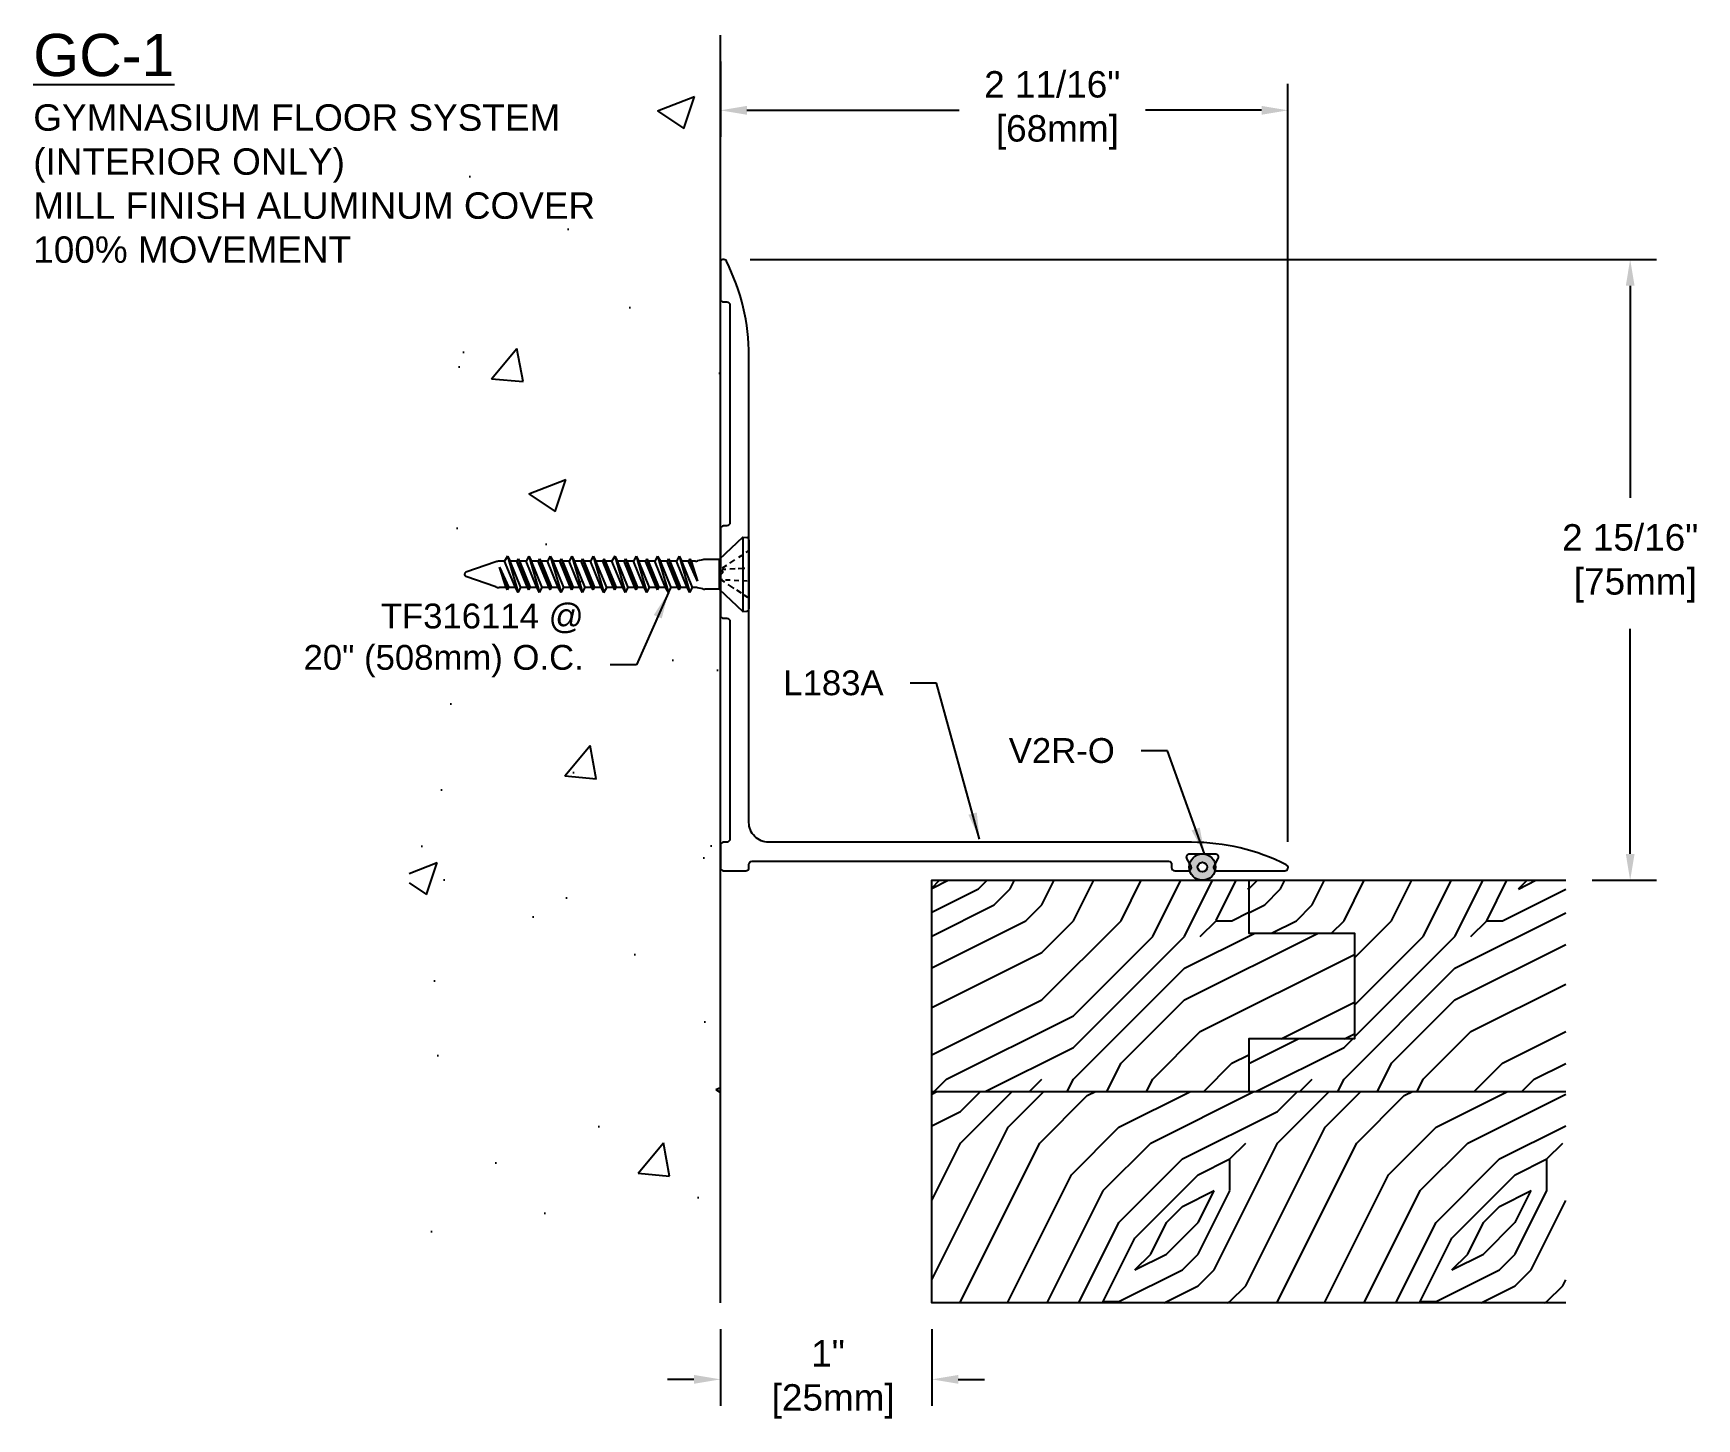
# Model space of a CAD drawing. Header units: inches. Extents: x -1.76 to 6.11, y 2.44 to 9.
import ezdxf

# ---------------------------------------------------------------- set-up
doc = ezdxf.new("R2010")
doc.units = ezdxf.units.IN
doc.header["$MEASUREMENT"] = 0
for name, color, linetype in [('Anchors', 4, 'Continuous'), ('Conditions', 1, 'Continuous'), ('Dimensions', 3, 'Continuous'), ('Fillers', 2, 'Continuous'), ('Text', 2, 'Continuous')]:
    doc.layers.add(name, color=color, linetype=linetype)
doc.styles.add('Arial', font='arial.ttf')
doc.dimstyles.new('ARIAL', dxfattribs={"dimscale": 0, "dimtxt": 0.125, "dimasz": 0.125, "dimexe": 0.125, "dimexo": 0.125, "dimgap": 0.125, "dimtad": 0, "dimtih": 1, "dimtoh": 1, "dimdec": 4, "dimzin": 0, "dimdsep": 46, "dimlunit": 4, "dimtxsty": 'Arial', "dimcen": 0.125, "dimadec": 0, "dimazin": 0, "dimtfac": 1, "dimtdec": 4, "dimtofl": 0, "dimtmove": 0, "dimatfit": 3, "dimfxl": 0, "dimfrac": 2, "dimtolj": 1, "dimtzin": 0, "dimarcsym": 0})

# ---------------------------------------------------------------- blocks, each defined once
blk = doc.blocks.new('v2r')
at = {"layer": 'Fillers'}
h = blk.add_hatch(color=256, dxfattribs=at)
h.paths.add_polyline_path([(-0.0625, 0, 1), (0.0625, 0, 1)])
h.paths.add_polyline_path([(0.0225, 0, -1), (-0.0225, 0, -1)], flags=16)
for radius in [0.0625, 0.0225]:
    blk.add_circle((0, 0), radius, dxfattribs=at)
blk = doc.blocks.new('TF-316114')
for p, q in [((-0.1634, 0), (0.1634, 0)), ((-0.1042, -0.0127), (-0.1125, 0)), ((-0.1762, -0.0285), (-0.1747, -0.0103)), ((-0.1762, -0.0285), (0.1762, -0.0285)), ((-0.1762, -0.0285), (-0.0698, -0.141)), ((-0.0815, -0.0472), (-0.0915, -0.0321)), ((-0.0533, -0.0902), (-0.0691, -0.0662)), ((-0.0308, -0.0055), (-0.0311, -0.0002)), ((-0.0297, -0.0263), (-0.0301, -0.0195)), ((-0.0284, -0.051), (-0.0294, -0.0323)), ((-0.0263, -0.091), (-0.0277, -0.065)), ((0.0274, -0.0703), (0.0286, -0.0479)), ((0.0297, -0.0255), (0.0306, -0.0085)), ((0.0662, -0.0707), (0.0485, -0.0976)), ((0.0698, -0.141), (0.1762, -0.0285)), ((0.0898, -0.0346), (0.0746, -0.0579)), ((0.1095, -0.0045), (0.0979, -0.0223)), ((0.1762, -0.0285), (0.1747, -0.0103)), ((-0.0698, -0.141), (0.0698, -0.141)), ((-0.0698, -0.141), (-0.0698, -0.2081)), ((-0.0307, -0.1248), (-0.0441, -0.1044)), ((-0.0245, -0.1261), (-0.0253, -0.1097)), ((-0.024, -0.135), (-0.0107, -0.135)), ((-0.0018, -0.135), (0.0183, -0.135)), ((0.0373, -0.1147), (0.024, -0.135)), ((0.024, -0.135), (0.0245, -0.1246)), ((0.0253, -0.1104), (0.0264, -0.0896)), ((0.0698, -0.141), (0.0698, -0.2081)), ((-0.0687, -0.2177), (-0.0633, -0.2437)), ((0.0687, -0.2177), (0.0633, -0.2437)), ((-0.0863, -0.3304), (0.0862, -0.2796)), ((-0.0737, -0.2796), (0.0321, -0.2431)), ((-0.0737, -0.2796), (-0.0623, -0.2734)), ((-0.0737, -0.2796), (-0.0623, -0.2858)), ((-0.0623, -0.2734), (0.0321, -0.2431)), ((0.0321, -0.2431), (-0.0623, -0.2858)), ((-0.0623, -0.2533), (-0.0623, -0.2734)), ((0.0622, -0.2667), (-0.0623, -0.3175)), ((-0.0623, -0.2858), (-0.0623, -0.3175)), ((0.0622, -0.2925), (-0.0623, -0.3433)), ((0.0622, -0.2925), (0.0622, -0.3242)), ((0.0622, -0.2533), (0.0622, -0.2667)), ((0.0862, -0.2796), (0.0622, -0.2667)), ((0.0862, -0.2796), (0.0622, -0.2925)), ((-0.0863, -0.3304), (-0.0623, -0.3175)), ((-0.0863, -0.3304), (-0.0623, -0.3433)), ((-0.0863, -0.4319), (0.0862, -0.3812)), ((-0.0737, -0.3812), (0.0737, -0.3304)), ((-0.0737, -0.3812), (-0.0623, -0.375)), ((-0.0737, -0.3812), (-0.0623, -0.3873)), ((-0.0623, -0.375), (0.0622, -0.3242)), ((0.0622, -0.3365), (-0.0623, -0.3873)), ((-0.0623, -0.3433), (-0.0623, -0.375)), ((0.0622, -0.3682), (-0.0623, -0.419)), ((-0.0623, -0.3873), (-0.0623, -0.419)), ((0.0737, -0.3304), (0.0622, -0.3242)), ((0.0737, -0.3304), (0.0622, -0.3365)), ((0.0622, -0.3365), (0.0622, -0.3682)), ((0.0862, -0.3812), (0.0622, -0.3682)), ((0.0862, -0.3812), (0.0622, -0.3941)), ((-0.0863, -0.4319), (-0.0623, -0.419)), ((-0.0863, -0.4319), (-0.0623, -0.4449)), ((-0.0737, -0.4827), (0.0737, -0.4319)), ((0.0622, -0.3941), (-0.0623, -0.4449)), ((-0.0623, -0.4766), (0.0622, -0.4258)), ((0.0622, -0.4381), (-0.0623, -0.4889)), ((-0.0623, -0.4449), (-0.0623, -0.4766)), ((0.0622, -0.4698), (-0.0623, -0.5206)), ((0.0622, -0.3941), (0.0622, -0.4258)), ((0.0737, -0.4319), (0.0622, -0.4258)), ((0.0737, -0.4319), (0.0622, -0.4381)), ((0.0622, -0.4381), (0.0622, -0.4698)), ((0.0862, -0.4827), (0.0622, -0.4698)), ((-0.0863, -0.5335), (0.0862, -0.4827)), ((-0.0863, -0.5335), (-0.0623, -0.5206)), ((-0.0863, -0.5335), (-0.0623, -0.5464)), ((-0.0737, -0.4827), (-0.0623, -0.4766)), ((-0.0737, -0.4827), (-0.0623, -0.4889)), ((-0.0737, -0.5843), (0.0737, -0.5335)), ((-0.0623, -0.4889), (-0.0623, -0.5206)), ((0.0622, -0.4956), (-0.0623, -0.5464)), ((-0.0623, -0.5781), (0.0622, -0.5273)), ((0.0622, -0.5397), (-0.0623, -0.5904)), ((-0.0623, -0.5464), (-0.0623, -0.5781)), ((0.0862, -0.4827), (0.0622, -0.4956)), ((0.0622, -0.4956), (0.0622, -0.5273)), ((0.0737, -0.5335), (0.0622, -0.5273)), ((0.0737, -0.5335), (0.0622, -0.5397)), ((0.0622, -0.5397), (0.0622, -0.5714)), ((-0.0863, -0.6351), (0.0862, -0.5843)), ((-0.0863, -0.6351), (-0.0623, -0.6221)), ((-0.0737, -0.5843), (-0.0623, -0.5781)), ((-0.0737, -0.5843), (-0.0623, -0.5904)), ((0.0622, -0.5714), (-0.0623, -0.6221)), ((-0.0623, -0.5904), (-0.0623, -0.6221)), ((0.0622, -0.5972), (-0.0623, -0.648)), ((-0.0623, -0.6797), (0.0622, -0.6289)), ((0.0862, -0.5843), (0.0622, -0.5714)), ((0.0862, -0.5843), (0.0622, -0.5972)), ((0.0622, -0.5972), (0.0622, -0.6289)), ((0.0737, -0.6351), (0.0622, -0.6289)), ((-0.0863, -0.6351), (-0.0623, -0.648)), ((-0.0863, -0.7366), (0.0862, -0.6858)), ((-0.0737, -0.6858), (0.0737, -0.6351)), ((-0.0737, -0.6858), (-0.0623, -0.6797)), ((-0.0737, -0.6858), (-0.0623, -0.692)), ((0.0622, -0.6412), (-0.0623, -0.692)), ((-0.0623, -0.648), (-0.0623, -0.6797)), ((0.0622, -0.6729), (-0.0623, -0.7237)), ((-0.0623, -0.692), (-0.0623, -0.7237)), ((0.0622, -0.6988), (-0.0623, -0.7495)), ((0.0737, -0.6351), (0.0622, -0.6412)), ((0.0622, -0.6412), (0.0622, -0.6729)), ((0.0862, -0.6858), (0.0622, -0.6729)), ((0.0862, -0.6858), (0.0622, -0.6988)), ((0.0622, -0.6988), (0.0622, -0.7305)), ((-0.0863, -0.7366), (-0.0623, -0.7237)), ((-0.0863, -0.7366), (-0.0623, -0.7495)), ((-0.0737, -0.7874), (0.0737, -0.7366)), ((-0.0737, -0.7874), (-0.0623, -0.7812)), ((-0.0623, -0.7812), (0.0622, -0.7305)), ((0.0622, -0.7428), (-0.0623, -0.7936)), ((-0.0623, -0.7495), (-0.0623, -0.7812)), ((0.0622, -0.7745), (-0.0623, -0.8253)), ((0.0737, -0.7366), (0.0622, -0.7305)), ((0.0737, -0.7366), (0.0622, -0.7428)), ((0.0622, -0.7428), (0.0622, -0.7745)), ((0.0862, -0.7874), (0.0622, -0.7745)), ((-0.0863, -0.8382), (0.0862, -0.7874)), ((-0.0863, -0.8382), (-0.0623, -0.8253)), ((-0.0863, -0.8382), (-0.0623, -0.8511)), ((-0.0737, -0.7874), (-0.0623, -0.7936)), ((-0.0737, -0.889), (0.0737, -0.8382)), ((-0.0623, -0.7936), (-0.0623, -0.8253)), ((0.0622, -0.8003), (-0.0623, -0.8511)), ((-0.0623, -0.8828), (0.0622, -0.832)), ((0.0622, -0.8444), (-0.0623, -0.8951)), ((-0.0623, -0.8511), (-0.0623, -0.8828)), ((0.0862, -0.7874), (0.0622, -0.8003)), ((0.0622, -0.8003), (0.0622, -0.832)), ((0.0737, -0.8382), (0.0622, -0.832)), ((0.0737, -0.8382), (0.0622, -0.8444)), ((0.0622, -0.8444), (0.0622, -0.876)), ((-0.0863, -0.9397), (0.0862, -0.889)), ((-0.0863, -0.9397), (-0.0623, -0.9268)), ((-0.0863, -0.9397), (-0.0623, -0.9527)), ((-0.0737, -0.889), (-0.0623, -0.8828)), ((-0.0737, -0.889), (-0.0623, -0.8951)), ((-0.0737, -0.9905), (0.0737, -0.9397)), ((0.0622, -0.876), (-0.0623, -0.9268)), ((-0.0623, -0.8951), (-0.0623, -0.9268)), ((0.0622, -0.9019), (-0.0623, -0.9527)), ((-0.0623, -0.9844), (0.0622, -0.9336)), ((0.0862, -0.889), (0.0622, -0.876)), ((0.0862, -0.889), (0.0622, -0.9019)), ((0.0622, -0.9019), (0.0622, -0.9336)), ((0.0737, -0.9397), (0.0622, -0.9336)), ((0.0737, -0.9397), (0.0622, -0.9459)), ((-0.0863, -1.0413), (0.0862, -0.9905)), ((-0.0737, -0.9905), (-0.0623, -0.9844)), ((-0.0737, -0.9905), (-0.0623, -0.9967)), ((0.0622, -0.9459), (-0.0623, -0.9967)), ((-0.0623, -0.9527), (-0.0623, -0.9844)), ((0.0622, -0.9776), (-0.0623, -1.0284)), ((-0.0623, -0.9967), (-0.0623, -1.0284)), ((0.0622, -1.0035), (-0.0623, -1.0542)), ((0.0622, -0.9459), (0.0622, -0.9776)), ((0.0862, -0.9905), (0.0622, -0.9776)), ((0.0862, -0.9905), (0.0622, -1.0035)), ((0.0622, -1.0035), (0.0622, -1.0351)), ((-0.0863, -1.0413), (-0.0623, -1.0284)), ((-0.0863, -1.0413), (-0.0623, -1.0542)), ((-0.0863, -1.1429), (0.0862, -1.0921)), ((-0.0737, -1.0921), (0.0737, -1.0413)), ((-0.0737, -1.0921), (-0.0623, -1.0859)), ((-0.0737, -1.0921), (-0.0623, -1.0983)), ((-0.0623, -1.0859), (0.0622, -1.0351)), ((0.0622, -1.0475), (-0.0623, -1.0983)), ((-0.0623, -1.0542), (-0.0623, -1.0859)), ((0.0622, -1.0792), (-0.0623, -1.13)), ((-0.0623, -1.0983), (-0.0623, -1.13)), ((0.0737, -1.0413), (0.0622, -1.0351)), ((0.0737, -1.0413), (0.0622, -1.0475)), ((0.0622, -1.0475), (0.0622, -1.0792)), ((0.0862, -1.0921), (0.0622, -1.0792)), ((0.0862, -1.0921), (0.0622, -1.105)), ((-0.0863, -1.1429), (-0.0623, -1.13)), ((-0.0863, -1.1429), (-0.0623, -1.1558)), ((0.0622, -1.105), (-0.0623, -1.1558)), ((-0.0623, -1.1558), (-0.0623, -1.1817)), ((-0.0335, -1.1798), (0.0622, -1.1367)), ((-0.0335, -1.1798), (0.0737, -1.1429)), ((0.0622, -1.149), (-0.0335, -1.1798)), ((0.0622, -1.105), (0.0622, -1.1367)), ((0.0737, -1.1429), (0.0622, -1.1367)), ((0.0737, -1.1429), (0.0622, -1.149)), ((0.0622, -1.149), (0.0622, -1.1817)), ((-0.0596, -1.197), (-0.0096, -1.3398)), ((0.0596, -1.197), (0.0096, -1.3398))]:
    blk.add_line(p, q)
for centre, radius, start, end in [((-0.1634, -0.0113), 0.0112, 90, 175), ((0.1634, -0.0113), 0.0112, 5, 90), ((-0.0233, -0.2081), 0.0465, 180, 191.9357), ((0.0233, -0.2081), 0.0465, 348.0643, 0), ((-0.1088, -0.2533), 0.0465, 0, 11.9357), ((0.1087, -0.2533), 0.0465, 168.0643, 180), ((-0.0158, -1.1817), 0.0465, 180, 199.30575), ((0.0158, -1.1817), 0.0465, 340.69425, 0), ((0, -1.3354), 0.0106, 204.10008, 335.89992)]:
    blk.add_arc(centre, radius, start, end)
blk = doc.blocks.new('TF316114')
blk.add_blockref('TF-316114', (0, 0))
blk = doc.blocks.new('*D3')
at = {"layer": 'Defpoints', "color": 0}
for p in [(1.4903, 2.9922), (2.4903, 2.9922), (1.4903, 2.6299)]:
    blk.add_point(p, dxfattribs=at)
at = {"layer": 'Dimensions', "color": 0, "lineweight": -2}
for p, q in [((1.4903, 2.8672), (1.4903, 2.5049)), ((2.4903, 2.8672), (2.4903, 2.5049)), ((1.3653, 2.6299), (1.2403, 2.6299)), ((2.6153, 2.6299), (2.7403, 2.6299))]:
    blk.add_line(p, q, dxfattribs=at)
at = {"layer": 'Dimensions', "color": 0}
for points in [[(1.3653, 2.6507), (1.3653, 2.609), (1.4903, 2.6299)], [(2.6153, 2.6507), (2.6153, 2.609), (2.4903, 2.6299)]]:
    blk.add_solid(points, dxfattribs=at)
at = {"layer": 'Dimensions', "color": 0, "insert": (1.9995, 2.6299), "char_height": 0.125, "attachment_point": 5, "style": 'Arial'}
blk.add_mtext('\\A1;1"\\P [25mm]', dxfattribs=at)
blk = doc.blocks.new('*D4')
at = {"layer": 'Defpoints', "color": 0}
for p in [(1.4903, 8.9922), (1.4903, 8.6365), (4.1756, 5.0487)]:
    blk.add_point(p, dxfattribs=at)
at = {"layer": 'Dimensions', "color": 0, "lineweight": -2}
for p, q in [((1.4903, 8.8672), (1.4903, 8.5115)), ((4.1756, 5.1737), (4.1756, 8.7615)), ((1.6153, 8.6365), (2.6198, 8.6365)), ((4.0506, 8.6365), (3.5011, 8.6365))]:
    blk.add_line(p, q, dxfattribs=at)
at = {"layer": 'Dimensions', "color": 0}
for points in [[(1.6153, 8.6573), (1.6153, 8.6156), (1.4903, 8.6365)], [(4.0506, 8.6573), (4.0506, 8.6156), (4.1756, 8.6365)]]:
    blk.add_solid(points, dxfattribs=at)
at = {"layer": 'Dimensions', "color": 0, "insert": (3.0604, 8.6365), "char_height": 0.125, "attachment_point": 5, "style": 'Arial'}
blk.add_mtext('\\A1;2 11/16"\\P [68mm]', dxfattribs=at)
blk = doc.blocks.new('*D5')
at = {"layer": 'Defpoints', "color": 0}
for p in [(1.5053, 7.9309), (5.4903, 4.9922), (5.7946, 4.9922)]:
    blk.add_point(p, dxfattribs=at)
at = {"layer": 'Dimensions', "color": 0, "lineweight": -2}
for p, q in [((1.6303, 7.9309), (5.9196, 7.9309)), ((5.7946, 7.8059), (5.7946, 6.8023)), ((5.7946, 5.1172), (5.7946, 6.1821)), ((5.6153, 4.9922), (5.9196, 4.9922))]:
    blk.add_line(p, q, dxfattribs=at)
at = {"layer": 'Dimensions', "color": 0}
for points in [[(5.7738, 7.8059), (5.8155, 7.8059), (5.7946, 7.9309)], [(5.7738, 5.1172), (5.8155, 5.1172), (5.7946, 4.9922)]]:
    blk.add_solid(points, dxfattribs=at)
at = {"layer": 'Dimensions', "color": 0, "insert": (5.7946, 6.4922), "char_height": 0.125, "attachment_point": 5, "style": 'Arial'}
blk.add_mtext('\\A1;2 15/16"\\P [75mm]', dxfattribs=at)
blk = doc.blocks.new('L183A')
at = {"flags": 128}
blk.add_lwpolyline([(-0.107, 2.5275), (-0.107, 1.4975, -0.414214), (-0.122, 1.4825), (-0.137, 1.4825, 0.414214), (-0.152, 1.4675), (-0.152, 1.2738, -1), (-0.152, 1.2538), (-0.152, 1.06, 0.414214), (-0.137, 1.045), (-0.122, 1.045, -0.414214), (-0.107, 1.03), (-0.107, 0, -0.414214), (-0.122, -0.015), (-0.137, -0.015, 0.414214), (-0.152, -0.03), (-0.152, -0.135, 0.414214), (-0.137, -0.15), (-0.032, -0.15, 0.414214), (-0.017, -0.135), (-0.017, -0.12, -0.414214), (-0.002, -0.105), (1.968, -0.105, -0.414214), (1.983, -0.12), (1.983, -0.135, 0.414214), (1.998, -0.15), (2.0612, -0.15, 0.564996), (2.0745, -0.128), (2.0555, -0.092, -0.564996), (2.0687, -0.07), (2.1887, -0.07, -0.564996), (2.202, -0.092), (2.183, -0.128, 0.564996), (2.1962, -0.15), (2.5187, -0.15, 0.790488), (2.5255, -0.1216, 0.117014), (2.0762, -0.015), (0.077, -0.015, -0.414214), (-0.017, 0.079), (-0.017, 2.2862, 0.117014), (-0.1236, 2.7355, 0.790488), (-0.152, 2.7287), (-0.152, 2.5575, 0.414214), (-0.137, 2.5425), (-0.122, 2.5425, -0.414214)], format="xyb", close=True, dxfattribs=at)

msp = doc.modelspace()

# ---------------------------------------------------------------- hatches: boundary and pattern name
at = {"layer": 'Conditions'}
h = msp.add_hatch(dxfattribs=at)
h.set_pattern_fill('AR-CONC', color=256, scale=0.25, style=0)
h.paths.add_polyline_path([(1.48905, 7.72502), (1.49026, 7.72501), (1.49026, 8.99222), (0.01705, 8.99222), (0.01705, 2.99222), (1.49026, 2.99222), (1.49026, 5.28855), (1.48905, 5.28856), (1.48905, 6.28702), (1.49026, 6.28701), (1.49026, 6.45052), (1.46033, 6.45052), (1.44741, 6.42652), (1.43448, 6.45052), (1.40279, 6.45052), (1.39663, 6.43907), (1.39046, 6.45052), (1.35877, 6.45052), (1.34585, 6.42652), (1.33292, 6.45052), (1.30123, 6.45052), (1.29506, 6.43907), (1.2889, 6.45052), (1.25721, 6.45052), (1.24428, 6.42652), (1.23136, 6.45052), (1.19967, 6.45052), (1.1935, 6.43907), (1.18734, 6.45052), (1.15565, 6.45052), (1.14272, 6.42652), (1.1298, 6.45052), (1.0981, 6.45052), (1.09194, 6.43907), (1.08578, 6.45052), (1.05408, 6.45052), (1.04116, 6.42652), (1.02823, 6.45052), (0.99654, 6.45052), (0.99038, 6.43907), (0.98421, 6.45052), (0.95252, 6.45052), (0.9396, 6.42652), (0.92667, 6.45052), (0.89498, 6.45052), (0.88881, 6.43907), (0.88265, 6.45052), (0.85096, 6.45052), (0.83803, 6.42652), (0.82511, 6.45052), (0.79342, 6.45052), (0.78725, 6.43907), (0.78109, 6.45052), (0.7494, 6.45052), (0.73647, 6.42652), (0.72355, 6.45052), (0.69185, 6.45052), (0.68569, 6.43907), (0.67953, 6.45052), (0.6469, 6.45052, -0.084437), (0.63153, 6.45313), (0.49048, 6.50254, -0.7741233), (0.49048, 6.52299), (0.63153, 6.5724, -0.084437), (0.6469, 6.57502), (0.67277, 6.57502), (0.68569, 6.59902), (0.69861, 6.57502), (0.73031, 6.57502), (0.73647, 6.58646), (0.74263, 6.57502), (0.77433, 6.57502), (0.78725, 6.59902), (0.80018, 6.57502), (0.83187, 6.57502), (0.83803, 6.58646), (0.8442, 6.57502), (0.87589, 6.57502), (0.88881, 6.59902), (0.90174, 6.57502), (0.93343, 6.57502), (0.9396, 6.58646), (0.94576, 6.57502), (0.97745, 6.57502), (0.99038, 6.59902), (1.0033, 6.57502), (1.035, 6.57502), (1.04116, 6.58646), (1.04732, 6.57502), (1.07902, 6.57502), (1.09194, 6.59902), (1.10486, 6.57502), (1.13656, 6.57502), (1.14272, 6.58646), (1.14888, 6.57502), (1.18058, 6.57502), (1.1935, 6.59902), (1.20643, 6.57502), (1.23812, 6.57502), (1.24428, 6.58646), (1.25045, 6.57502), (1.28214, 6.57502), (1.29506, 6.59902), (1.30799, 6.57502), (1.33968, 6.57502), (1.34585, 6.58646), (1.35201, 6.57502), (1.3837, 6.57502), (1.39663, 6.59902), (1.40955, 6.57502), (1.44125, 6.57502), (1.44741, 6.58646), (1.45357, 6.57502), (1.48527, 6.57502), (1.49026, 6.5843), (1.49026, 6.72655), (1.48905, 6.72656)])
h.paths.add_polyline_path([(-1.39791, 6.33166), (0.13047, 6.33166), (0.13047, 5.92239), (-1.39791, 5.92239)], flags=9)
h = msp.add_hatch(dxfattribs=at)
h.set_pattern_fill('WOODFACE', color=256, scale=1.5, style=0)
h.set_pattern_definition([(0, (2.3346, -2.7001), (1.5, 1.5), [0.075, -1.425]), (90, (2.9346, -2.1751), (-1.5, 1.5), [0.15, -1.35]), (45, (2.6346, -2.3251), (2e-16, 1.5), [0.10605, -0.31815, 0.10605, -0.2121, 0.7425, -0.63647]), (45, (2.2596, -2.7751), (2e-16, 1.5), [0.10607, -0.21213, 0.10607, -1.69706]), (45, (2.7846, -2.6251), (2e-16, 1.5), [0.10607, -2.01526]), (45, (2.9346, -2.7001), (2e-16, 1.5), [0.10607, -2.01526]), (45, (2.7096, -2.5501), (2e-16, 1.5), [0.10607, -2.01526]), (45, (2.6346, -2.4751), (2e-16, 1.5), [0.21213, -1.9092]), (45, (3.0096, -1.3501), (2e-16, 1.5), [0.21213, -1.9092]), (45, (2.4846, -2.4001), (2e-16, 1.5), [0.42426, -1.69706]), (45, (2.4096, -2.3251), (2e-16, 1.5), [0.42426, -1.69706]), (45, (3.3846, -1.8751), (2e-16, 1.5), [0.42426, -1.69706]), (45, (2.3346, -2.1751), (2e-16, 1.5), [0.3182, -1.80312]), (45, (2.0346, -1.9501), (2e-16, 1.5), [0.3182, -1.80312]), (45, (2.1846, -2.1001), (2e-16, 1.5), [0.3182, -1.80312]), (45, (3.1596, -1.6501), (2e-16, 1.5), [0.53033, -1.591]), (45, (3.0096, -1.5751), (2e-16, 1.5), [0.53033, -1.591]), (45, (3.1596, -1.9501), (2e-16, 1.5), [0.74246, -1.37886]), (26.565, (2.4846, -2.5501), (1.5, 6e-10), [0.1677, -3.1864]), (26.565, (2.7846, -2.1001), (1.5, 6e-10), [0.1677, -3.1864]), (26.565, (2.7096, -2.2501), (1.5, 6e-10), [0.1677, -3.1864]), (26.565, (2.4096, -2.7001), (1.5, 6e-10), [0.33541, -3.0187]), (26.565, (2.7096, -2.0251), (1.5, 6e-10), [0.50312, -2.85099]), (26.565, (2.5596, -1.9501), (1.5, 6e-10), [0.67082, -2.68328]), (26.565, (2.4096, -1.8751), (1.5, 6e-10), [0.67082, -2.68328]), (26.565, (2.1846, -1.4251), (1.5, 6e-10), [0.67082, -2.68328]), (26.565, (2.1846, -1.5751), (1.5, 6e-10), [0.83853, -2.51558]), (26.565, (2.2596, -1.7251), (1.5, 6e-10), [0.83853, -2.51558]), (63.435, (2.7846, -2.3251), (8e-11, 1.5), [0.1677, -3.1864]), (63.435, (2.5596, -2.4751), (8e-11, 1.5), [0.1677, -3.1864]), (63.435, (2.3346, -2.7001), (8e-11, 1.5), [0.33541, -3.0187]), (63.435, (2.7846, -2.4751), (8e-11, 1.5), [0.3354, -3.0187]), (63.435, (2.1846, -2.7751), (8e-11, 1.5), [0.50312, -2.85099]), (63.435, (2.0346, -2.7751), (8e-11, 1.5), [0.67082, -2.68328]), (63.435, (3.3846, -2.7001), (8e-11, 1.5), [0.67082, -2.68328]), (63.435, (2.8596, -2.5501), (8e-11, 1.5), [0.67082, -2.68328]), (63.435, (3.1596, -2.7001), (8e-11, 1.5), [0.83853, -2.51558]), (63.435, (3.0096, -2.6251), (8e-11, 1.5), [0.83853, -2.51558])])
h.paths.add_polyline_path([(4.49026, 4.74222), (3.99026, 4.74222), (3.99026, 4.99222), (2.49026, 4.99222), (2.49026, 3.99222), (3.99026, 3.99222), (3.99026, 4.24222), (4.49026, 4.24222)])
h = msp.add_hatch(dxfattribs=at)
h.set_pattern_fill('WOODFACE', color=256, scale=1.5, style=0)
h.set_pattern_definition([(0, (-0.8853, -2.7001), (1.5, 1.5), [0.075, -1.425]), (90, (-0.2853, -2.1751), (-1.5, 1.5), [0.15, -1.35]), (45, (-0.5853, -2.3251), (2e-16, 1.5), [0.10605, -0.31815, 0.10605, -0.2121, 0.7425, -0.63647]), (45, (-0.9603, -2.7751), (2e-16, 1.5), [0.106065, -0.21213, 0.106065, -1.69706]), (45, (-0.4353, -2.6251), (2e-16, 1.5), [0.10607, -2.01526]), (45, (-0.2853, -2.7001), (2e-16, 1.5), [0.10607, -2.01526]), (45, (-0.5103, -2.5501), (2e-16, 1.5), [0.10607, -2.01526]), (45, (-0.5853, -2.4751), (2e-16, 1.5), [0.21213, -1.90919]), (45, (-0.2103, -1.3501), (2e-16, 1.5), [0.21213, -1.9092]), (45, (-0.7353, -2.4001), (2e-16, 1.5), [0.42426, -1.69706]), (45, (-0.8103, -2.3251), (2e-16, 1.5), [0.42426, -1.69706]), (45, (0.1647, -1.8751), (2e-16, 1.5), [0.42426, -1.69706]), (45, (-0.8853, -2.1751), (2e-16, 1.5), [0.3182, -1.80312]), (45, (-1.1853, -1.9501), (2e-16, 1.5), [0.3182, -1.80312]), (45, (-1.0353, -2.1001), (2e-16, 1.5), [0.3182, -1.80312]), (45, (-0.0603, -1.6501), (2e-16, 1.5), [0.53033, -1.591]), (45, (-0.2103, -1.5751), (2e-16, 1.5), [0.53033, -1.591]), (45, (-0.0603, -1.9501), (2e-16, 1.5), [0.74246, -1.37886]), (26.565, (-0.7353, -2.5501), (1.5, 6e-10), [0.1677, -3.1864]), (26.565, (-0.4353, -2.1001), (1.5, 6e-10), [0.1677, -3.1864]), (26.565, (-0.5103, -2.2501), (1.5, 6e-10), [0.1677, -3.1864]), (26.565, (-0.8103, -2.7001), (1.5, 6e-10), [0.33541, -3.0187]), (26.565, (-0.5103, -2.0251), (1.5, 6e-10), [0.50312, -2.85099]), (26.565, (-0.6603, -1.9501), (1.5, 6e-10), [0.67082, -2.68328]), (26.565, (-0.8103, -1.8751), (1.5, 6e-10), [0.67082, -2.68328]), (26.565, (-1.0353, -1.4251), (1.5, 6e-10), [0.67082, -2.68328]), (26.565, (-1.0353, -1.5751), (1.5, 6e-10), [0.83853, -2.51558]), (26.565, (-0.9603, -1.7251), (1.5, 6e-10), [0.83853, -2.51558]), (63.435, (-0.4353, -2.3251), (8e-11, 1.5), [0.1677, -3.1864]), (63.435, (-0.6603, -2.4751), (8e-11, 1.5), [0.1677, -3.1864]), (63.435, (-0.8853, -2.7001), (8e-11, 1.5), [0.33541, -3.0187]), (63.435, (-0.4353, -2.4751), (8e-11, 1.5), [0.33541, -3.0187]), (63.435, (-1.0353, -2.7751), (8e-11, 1.5), [0.50312, -2.85099]), (63.435, (-1.1853, -2.7751), (8e-11, 1.5), [0.67082, -2.68328]), (63.435, (0.1647, -2.7001), (8e-11, 1.5), [0.67082, -2.68328]), (63.435, (-0.3603, -2.5501), (8e-11, 1.5), [0.67082, -2.68328]), (63.435, (-0.0603, -2.7001), (8e-11, 1.5), [0.83853, -2.51558]), (63.435, (-0.2103, -2.6251), (8e-11, 1.5), [0.83853, -2.51558])])
h.paths.add_polyline_path([(5.49026, 4.99222), (3.99026, 4.99222), (3.99026, 4.74222), (4.49026, 4.74222), (4.49026, 4.24222), (3.99026, 4.24222), (3.99026, 3.99222), (5.49026, 3.99222)])
h = msp.add_hatch(dxfattribs=at)
h.set_pattern_fill('WOODFACE', color=256, scale=1.5, style=0)
h.set_pattern_definition([(0, (0.3, 1.4971), (1.5, 1.5), [0.075, -1.425]), (90, (0.9, 2.0221), (-1.5, 1.5), [0.15, -1.35]), (45, (0.6, 1.8721), (2e-16, 1.5), [0.10605, -0.31815, 0.10605, -0.2121, 0.7425, -0.63647]), (45, (0.225, 1.4221), (2e-16, 1.5), [0.10607, -0.21213, 0.10607, -1.69706]), (45, (0.75, 1.5721), (2e-16, 1.5), [0.10607, -2.01526]), (45, (0.9, 1.4971), (2e-16, 1.5), [0.10607, -2.01526]), (45, (0.675, 1.6471), (2e-16, 1.5), [0.10607, -2.01526]), (45, (0.6, 1.7221), (2e-16, 1.5), [0.21213, -1.9092]), (45, (0.975, 2.8471), (2e-16, 1.5), [0.21213, -1.9092]), (45, (0.45, 1.7971), (2e-16, 1.5), [0.42426, -1.69706]), (45, (0.375, 1.8721), (2e-16, 1.5), [0.42426, -1.69706]), (45, (1.35, 2.3221), (2e-16, 1.5), [0.42426, -1.69706]), (45, (0.3, 2.0221), (2e-16, 1.5), [0.3182, -1.80312]), (45, (-4e-16, 2.2471), (2e-16, 1.5), [0.3182, -1.80312]), (45, (0.15, 2.0971), (2e-16, 1.5), [0.3182, -1.80312]), (45, (1.125, 2.5471), (2e-16, 1.5), [0.53033, -1.591]), (45, (0.975, 2.6221), (2e-16, 1.5), [0.53033, -1.591]), (45, (1.125, 2.2471), (2e-16, 1.5), [0.74246, -1.37886]), (26.565, (0.45, 1.6471), (1.5, 6e-10), [0.1677, -3.1864]), (26.565, (0.75, 2.0971), (1.5, 6e-10), [0.1677, -3.1864]), (26.565, (0.675, 1.9471), (1.5, 6e-10), [0.1677, -3.1864]), (26.565, (0.375, 1.4971), (1.5, 6e-10), [0.3354, -3.0187]), (26.565, (0.675, 2.1721), (1.5, 6e-10), [0.50312, -2.85099]), (26.565, (0.525, 2.2471), (1.5, 6e-10), [0.67082, -2.68328]), (26.565, (0.375, 2.3221), (1.5, 6e-10), [0.67082, -2.68328]), (26.565, (0.15, 2.7721), (1.5, 6e-10), [0.67082, -2.68328]), (26.565, (0.15, 2.6221), (1.5, 6e-10), [0.83853, -2.51558]), (26.565, (0.225, 2.4721), (1.5, 6e-10), [0.83853, -2.51558]), (63.435, (0.75, 1.8721), (8e-11, 1.5), [0.1677, -3.1864]), (63.435, (0.525, 1.7221), (8e-11, 1.5), [0.1677, -3.1864]), (63.435, (0.3, 1.4971), (8e-11, 1.5), [0.3354, -3.0187]), (63.435, (0.75, 1.7221), (8e-11, 1.5), [0.3354, -3.0187]), (63.435, (0.15, 1.4221), (8e-11, 1.5), [0.50312, -2.85099]), (63.435, (-4e-16, 1.4221), (8e-11, 1.5), [0.67082, -2.68328]), (63.435, (1.35, 1.4971), (8e-11, 1.5), [0.67082, -2.68328]), (63.435, (0.825, 1.6471), (8e-11, 1.5), [0.67082, -2.68328]), (63.435, (1.125, 1.4971), (8e-11, 1.5), [0.83853, -2.51558]), (63.435, (0.975, 1.5721), (8e-11, 1.5), [0.83853, -2.51558])])
h.paths.add_polyline_path([(5.49026, 2.99222), (5.49026, 3.99222), (2.49026, 3.99222), (2.49026, 2.99222)])

# ---------------------------------------------------------------- linework, layer by layer
for points in [[(1.49026, 2.99222), (1.49026, 8.99222)], [(5.49026, 2.99222), (2.49026, 2.99222), (2.49026, 4.99222), (5.49026, 4.99222)], [(3.99026, 4.99222), (3.99026, 4.74222), (4.49026, 4.74222), (4.49026, 4.24222), (3.99026, 4.24222), (3.99026, 3.99222)], [(2.49026, 3.99222), (5.49026, 3.99222)]]:
    msp.add_lwpolyline(points, dxfattribs=at)

# ---------------------------------------------------------------- block references
msp.add_blockref('L183A', (1.64226, 5.18712))
at = {"layer": 'Anchors', "rotation": 270}
msp.add_blockref('TF316114', (1.62526, 6.44015), dxfattribs=at)
at = {"layer": 'Fillers'}
msp.add_blockref('v2r', (3.7706, 5.05472), dxfattribs=at)

# ---------------------------------------------------------------- texts
at = {"layer": 'Text', "insert": (-1.76077, 8.99835), "char_height": 0.2, "width": 5.4375, "attachment_point": 1, "style": 'Arial'}
msp.add_mtext('{\\LGC-1\\P\\H0.625x;\\lGYMNASIUM FLOOR SYSTEM\\P(INTERIOR ONLY)\\PMILL FINISH ALUMINUM COVER\\P100% MOVEMENT}', dxfattribs=at)
at = {"layer": 'Text', "char_height": 0.1175, "attachment_point": 9, "style": 'Arial'}
for s, insert in [('TF316114 @\\P20" (508mm) O.C.', (0.84379, 5.95307)), ('\\A1;L183A', (2.26249, 5.86639)), ('\\A1;V2R-O', (3.35617, 5.54594))]:
    msp.add_mtext(s, dxfattribs=dict(at, insert=insert))

# ---------------------------------------------------------------- dimensions: what is measured, and where the dimension line sits
at = {"layer": 'Dimensions'}
for base, p1, p2, picture, middle in [((1.490262, 8.636476), (4.175606, 5.048654), (1.490262, 8.992223), '*D4', (3.060438, 8.636476)), ((1.49026, 2.62987), (2.49026, 2.99222), (1.49026, 2.99222), '*D3', (1.99948, 2.62987))]:
    dim = msp.add_linear_dim(base=base, p1=p1, p2=p2, dimstyle='ARIAL', override={"dimscale": 1, "dimpost": '\\X'}, dxfattribs=at)
    dim.commit()
    dim.dimension.update_dxf_attribs({"geometry": picture, "text_midpoint": middle, "dimtype": 160})
dim = msp.add_linear_dim(base=(5.79462, 4.992223), p1=(1.505262, 7.930866), p2=(5.490262, 4.992223), angle=90, dimstyle='ARIAL', override={"dimscale": 1, "dimpost": '\\X'}, dxfattribs=at)
dim.commit()
dim.dimension.update_dxf_attribs({"geometry": '*D5', "text_midpoint": (5.79462, 6.492223), "dimtype": 160})

# ---------------------------------------------------------------- leaders
at = {"layer": 'Text', "annotation_type": 0, "has_hookline": 1, "hookline_direction": 1}
for points, text_width in [([(1.24411, 6.3539), (1.09379, 6.01182), (0.96879, 6.01182)], 1.30709), ([(2.71671, 5.18723), (2.51249, 5.92514), (2.38749, 5.92514)], 0.46287), ([(3.78105, 5.11723), (3.60617, 5.60469), (3.48117, 5.60469)], 0.49356)]:
    msp.add_leader(points, dimstyle='ARIAL', override={"dimscale": 1}, dxfattribs=dict(at, text_width=text_width))

doc.saveas('drawing.dxf')
